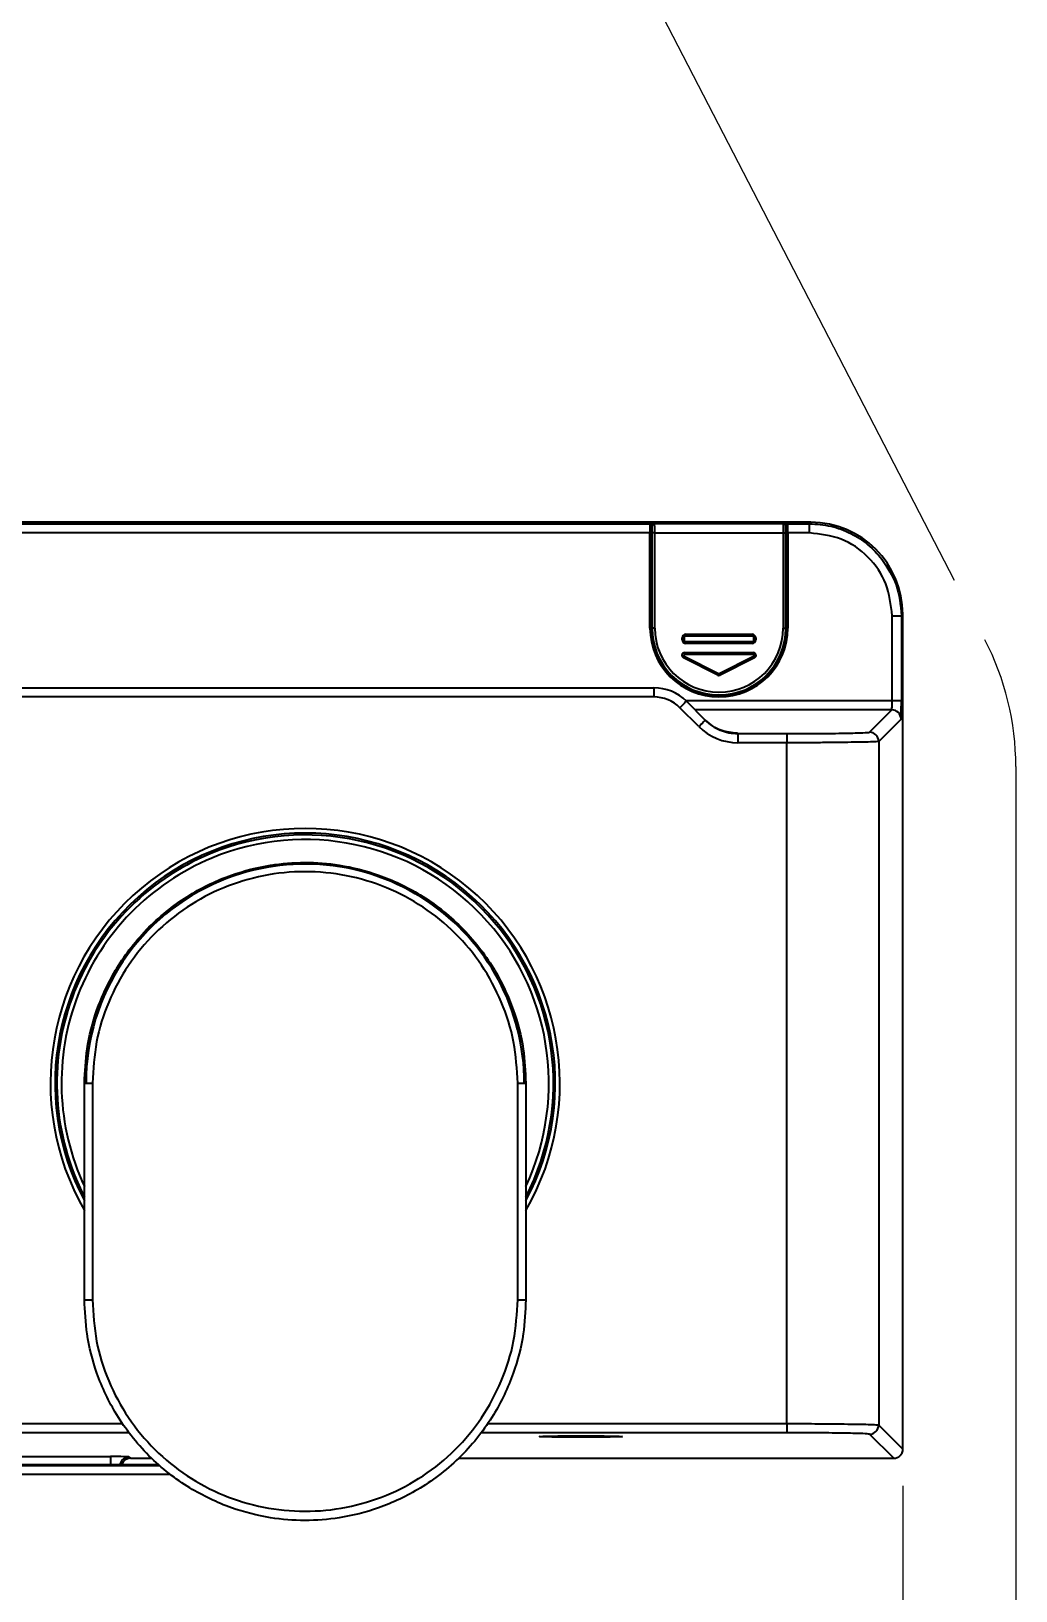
# Model space of a CAD drawing. Extents: x -2463 to 697, y 0 to 2315.
# Drawn here: x -1558.9 to -1451.8, y 429.4 to 599 of the extents above; entities that cross this region are included whole.
import ezdxf

# ---------------------------------------------------------------- set-up
doc = ezdxf.new("R2010")
doc.units = 0
doc.header["$LTSCALE"] = 10
doc.header["$MEASUREMENT"] = 0
doc.header["$PDMODE"] = 3
doc.header["$PDSIZE"] = -10
doc.linetypes.add('CENTER2', pattern=[28.575, 19.05, -3.175, 3.175, -3.175])
doc.layers.get('0').update_dxf_attribs({"linetype": 'CONTINUOUS'})
doc.layers.get('DEFPOINTS').update_dxf_attribs({"linetype": 'CONTINUOUS'})
doc.layers.add('Cneter', color=1, linetype='CENTER2', lineweight=13)
doc.styles.add('Daelim Dimension', font='NanumGothic.ttf')
doc.dimstyles.new('DEFAULT', dxfattribs={"dimscale": 2, "dimtxt": 2, "dimasz": 2, "dimexe": 0, "dimexo": 2, "dimgap": 1, "dimtad": 1, "dimdec": 1, "dimzin": 9, "dimdsep": 46, "dimtxsty": 'Daelim Dimension', "dimcen": 0.5, "dimclrd": 252, "dimclre": 252, "dimclrt": 3, "dimadec": 1, "dimazin": 0, "dimtfac": 1, "dimtdec": 1, "dimtix": 1, "dimtmove": 0, "dimatfit": 3, "dimfxl": 1, "dimtolj": 1, "dimtzin": 1, "dimlwd": 9, "dimlwe": 9, "dimarcsym": 0})

# ---------------------------------------------------------------- blocks, each defined once
blk = doc.blocks.new('*D40')
at = {"color": 5, "lineweight": 9, "ltscale": 0.5, "transparency": 16777216}
for p, q in [((-1914.12, 440.84), (-1914.12, 392.6)), ((-1464.12, 440.84), (-1464.12, 392.6)), ((-1906.12, 394.6), (-1472.12, 394.6))]:
    blk.add_line(p, q, dxfattribs=at)
at = {"color": 5, "ltscale": 0.5, "transparency": 16777216}
for points in [[(-1906.12, 395.93), (-1906.12, 393.27), (-1914.12, 394.6)], [(-1472.12, 395.93), (-1472.12, 393.27), (-1464.12, 394.6)]]:
    blk.add_solid(points, dxfattribs=at)
at = {"layer": 'DEFPOINTS', "color": 0, "ltscale": 0.5, "transparency": 16777216}
for p in [(-1914.12, 444.84), (-1464.12, 444.84), (-1464.12, 394.6)]:
    blk.add_point(p, dxfattribs=at)
at = {"color": 7, "ltscale": 0.5, "transparency": 16777216, "insert": (-1689.12, 407.46), "char_height": 20, "attachment_point": 5, "style": 'Daelim Dimension'}
blk.add_mtext('\\A1;450', dxfattribs=at)

msp = doc.modelspace()

# ---------------------------------------------------------------- linework, layer by layer
at = {"color": 7, "linetype": 'Continuous', "lineweight": 25}
for p, q in [((-1474.12, 545.63), (-1678.12, 545.63)), ((-1493.02, 545.58), (-1475.22, 545.58)), ((-1493.02, 545.55), (-1493.02, 545.58)), ((-1491.62, 545.55), (-1493.02, 545.55)), ((-1492.62, 545.58), (-1492.6, 545.56)), ((-1492.62, 545.58), (-1475.62, 545.58)), ((-1492.6, 545.56), (-1491.2, 545.56)), ((-1491.62, 545.47), (-1491.62, 545.55)), ((-1491.62, 545.47), (-1491.62, 544.47)), ((-1491.62, 534.13), (-1491.62, 544.47)), ((-1491.5, 545.25), (-1491.42, 545.17)), ((-1491.5, 545.25), (-1491.5, 540.4)), ((-1491.41, 544.47), (-1491.41, 534.13)), ((-1491.11, 544.47), (-1491.41, 544.47)), ((-1491.12, 545.47), (-1491.2, 545.56)), ((-1477.13, 545.47), (-1491.12, 545.47)), ((-1491.11, 534.13), (-1491.11, 544.47)), ((-1491.11, 544.47), (-1477.14, 544.47)), ((-1477.14, 544.47), (-1477.14, 534.13)), ((-1477.14, 544.47), (-1476.84, 544.47)), ((-1477.04, 545.56), (-1477.13, 545.47)), ((-1477.04, 545.56), (-1475.64, 545.56)), ((-1476.84, 534.13), (-1476.84, 544.47)), ((-1476.83, 545.17), (-1476.75, 545.25)), ((-1476.75, 545.25), (-1476.75, 540.4)), ((-1476.62, 545.55), (-1475.22, 545.55)), ((-1476.62, 545.47), (-1476.62, 545.55)), ((-1476.62, 544.47), (-1476.62, 545.47)), ((-1476.62, 545.47), (-1474.28, 545.47)), ((-1476.62, 544.47), (-1476.62, 534.13)), ((-1474.28, 544.47), (-1476.62, 544.47)), ((-1475.64, 545.56), (-1475.62, 545.58)), ((-1475.22, 545.58), (-1475.22, 545.55)), ((-1474.12, 545.63), (-1474.28, 545.47)), ((-1474.28, 544.47), (-1474.28, 545.47)), ((-1466.4, 541.63), (-1466.38, 541.63)), ((-1491.62, 540.1), (-1491.5, 540.1)), ((-1491.52, 540.08), (-1491.62, 540.08)), ((-1491.52, 540.08), (-1491.5, 540.1)), ((-1491.52, 540.08), (-1491.52, 539.96)), ((-1476.72, 540.08), (-1476.74, 540.1)), ((-1476.74, 540.1), (-1476.62, 540.1)), ((-1476.72, 540.08), (-1476.72, 539.96)), ((-1476.72, 540.08), (-1476.62, 540.08)), ((-1491.48, 537.9), (-1491.49, 537.97)), ((-1476.76, 537.97), (-1476.77, 537.9)), ((-1491.45, 534.13), (-1491.45, 536.41)), ((-1476.79, 536.41), (-1476.79, 534.13)), ((-1465.28, 526.23), (-1465.28, 535.47)), ((-1465.28, 535.47), (-1464.28, 535.47)), ((-1464.28, 535.47), (-1464.12, 535.63)), ((-1464.28, 535.47), (-1464.28, 526.23)), ((-1464.12, 444.84), (-1464.12, 535.63)), ((-1491.41, 534.13), (-1491.45, 534.13)), ((-1491.11, 534.13), (-1491.41, 534.13)), ((-1488.12, 533.05), (-1487.92, 533.05)), ((-1488.12, 532.85), (-1488.12, 533.05)), ((-1488.12, 532.85), (-1487.92, 532.85)), ((-1487.92, 533.05), (-1487.92, 532.85)), ((-1487.72, 533.25), (-1487.72, 533.45)), ((-1487.72, 533.45), (-1480.52, 533.45)), ((-1480.52, 533.25), (-1487.72, 533.25)), ((-1487.72, 532.45), (-1487.72, 532.65)), ((-1487.72, 532.65), (-1480.52, 532.65)), ((-1480.52, 533.25), (-1480.52, 533.45)), ((-1480.52, 532.45), (-1480.52, 532.65)), ((-1480.32, 533.05), (-1480.12, 533.05)), ((-1480.32, 532.85), (-1480.32, 533.05)), ((-1480.32, 532.85), (-1480.12, 532.85)), ((-1480.12, 533.05), (-1480.12, 532.85)), ((-1477.14, 534.13), (-1476.84, 534.13)), ((-1476.79, 534.13), (-1476.84, 534.13)), ((-1484.26, 529.01), (-1487.99, 530.88)), ((-1487.9, 531.06), (-1484.17, 529.19)), ((-1487.85, 531.45), (-1487.85, 531.25)), ((-1487.85, 531.45), (-1480.39, 531.45)), ((-1480.39, 531.25), (-1487.85, 531.25)), ((-1480.52, 532.45), (-1487.72, 532.45)), ((-1484.08, 529.19), (-1480.35, 531.06)), ((-1480.26, 530.88), (-1483.99, 529.01)), ((-1480.39, 531.45), (-1480.39, 531.25)), ((-1887.05, 527.63), (-1491.19, 527.63)), ((-1491.19, 527.63), (-1491.19, 526.63)), ((-1491.19, 526.63), (-1887.05, 526.63)), ((-1487.66, 526.17), (-1485.61, 524.11)), ((-1487.12, 527.44), (-1487.12, 527.29)), ((-1487.12, 527.29), (-1487.12, 527.26)), ((-1487.07, 527.44), (-1487.07, 527.23)), ((-1481.18, 527.44), (-1481.18, 527.23)), ((-1481.12, 527.44), (-1481.12, 527.29)), ((-1481.12, 527.29), (-1481.12, 527.26)), ((-1465.28, 526.23), (-1464.28, 526.23)), ((-1486.31, 523.41), (-1488.37, 525.46)), ((-1465.32, 525.23), (-1486.72, 525.23)), ((-1467.75, 522.8), (-1465.32, 525.23)), ((-1464.32, 524.23), (-1466.75, 521.8)), ((-1482.11, 522.69), (-1482.07, 522.65)), ((-1482.07, 522.65), (-1476.74, 522.65)), ((-1482.07, 522.65), (-1482.07, 521.65)), ((-1476.74, 522.65), (-1476.74, 521.65)), ((-1476.74, 521.65), (-1482.07, 521.65)), ((-1476.74, 447.61), (-1476.74, 521.65)), ((-1466.75, 521.8), (-1466.75, 447.46)), ((-1553.12, 484.63), (-1552.24, 484.63)), ((-1553.12, 461.08), (-1553.12, 484.63)), ((-1552.24, 484.63), (-1552.24, 461.08)), ((-1506, 484.63), (-1505.12, 484.63)), ((-1506, 461.08), (-1506, 484.63)), ((-1505.12, 484.63), (-1505.12, 461.08)), ((-1553.12, 461.08), (-1552.24, 461.08)), ((-1506, 461.08), (-1505.12, 461.08)), ((-1476.74, 447.61), (-1476.74, 446.61)), ((-1465.12, 443.84), (-1467.75, 446.46)), ((-1466.75, 447.46), (-1464.12, 444.84)), ((-1598.07, 443.17), (-1545.03, 443.17)), ((-1548.28, 443.99), (-1548.12, 443.84)), ((-1548.12, 443.84), (-1545.78, 443.84)), ((-1512.46, 443.84), (-1500.13, 443.84)), ((-1512.46, 443.84), (-1465.12, 443.84))]:
    msp.add_line(p, q, dxfattribs=at)
at = {"color": 8, "linetype": 'Continuous', "lineweight": 25}
for p, q in [((-1678.12, 545.47), (-1491.62, 545.47)), ((-1491.62, 544.47), (-1678.12, 544.47)), ((-1492.6, 545.55), (-1492.6, 545.56)), ((-1491.5, 545.26), (-1491.62, 545.26)), ((-1476.62, 545.26), (-1476.75, 545.26)), ((-1475.64, 545.56), (-1475.64, 545.55)), ((-1491.5, 540.4), (-1491.62, 540.4)), ((-1476.62, 540.4), (-1476.75, 540.4)), ((-1487.73, 526.23), (-1465.28, 526.23)), ((-1688.14, 447.61), (-1548.94, 447.61)), ((-1548.25, 446.61), (-1688.14, 446.61)), ((-1476.74, 446.61), (-1510, 446.61)), ((-1509.31, 447.61), (-1476.74, 447.61)), ((-1598.5, 444.03), (-1550.28, 444.03)), ((-1598.03, 443.07), (-1544.92, 443.07)), ((-1550.28, 444.03), (-1550.28, 443.17)), ((-1543.75, 442.07), (-1597.79, 442.07))]:
    msp.add_line(p, q, dxfattribs=at)
at = {"color": 8, "linetype": 'Continuous', "lineweight": 25, "flags": 128}
for points in [[(-1492.66, 545.55), (-1492.66, 545.55), (-1492.6, 545.56)], [(-1475.64, 545.56), (-1475.59, 545.55), (-1475.59, 545.55)]]:
    msp.add_lwpolyline(points, dxfattribs=at)
at = {"color": 7, "linetype": 'Continuous', "lineweight": 25, "flags": 128}
for points in [[(-1487.99, 530.88), (-1487.99, 530.88), (-1487.98, 530.89), (-1487.97, 530.91), (-1487.96, 530.93), (-1487.95, 530.96), (-1487.93, 530.99), (-1487.92, 531.02), (-1487.9, 531.06)], [(-1480.35, 531.06), (-1480.33, 531.02), (-1480.32, 530.99), (-1480.3, 530.96), (-1480.29, 530.93), (-1480.28, 530.91), (-1480.27, 530.89), (-1480.26, 530.88), (-1480.26, 530.88)], [(-1484.17, 529.19), (-1484.19, 529.16), (-1484.2, 529.12), (-1484.22, 529.09), (-1484.23, 529.07), (-1484.24, 529.04), (-1484.25, 529.03), (-1484.26, 529.02), (-1484.26, 529.01)], [(-1484.08, 529.19), (-1484.06, 529.16), (-1484.04, 529.12), (-1484.03, 529.09), (-1484.02, 529.07), (-1484, 529.04), (-1484, 529.03), (-1483.99, 529.02), (-1483.99, 529.01)], [(-1487.66, 526.17), (-1487.67, 526.15), (-1487.71, 526.11), (-1487.78, 526.05), (-1487.87, 525.96), (-1487.97, 525.85), (-1488.1, 525.73), (-1488.23, 525.6), (-1488.37, 525.46)], [(-1487.07, 527.44), (-1487.1, 527.44), (-1487.12, 527.44)], [(-1481.18, 527.44), (-1481.15, 527.44), (-1481.12, 527.44)], [(-1485.61, 524.11), (-1485.62, 524.1), (-1485.66, 524.06), (-1485.73, 523.99), (-1485.81, 523.91), (-1485.92, 523.8), (-1486.04, 523.68), (-1486.18, 523.54), (-1486.31, 523.41)]]:
    msp.add_lwpolyline(points, dxfattribs=at)
at = {"color": 7, "linetype": 'Continuous', "lineweight": 25}
for centre, radius, start, end in [((-1491.2, 545.25), 0.3, 179.0207, 180.0036), ((-1491.12, 545.17), 0.3, 90.0223, 179.9795), ((-1477.13, 545.17), 0.3, 0.0234, 89.9777), ((-1477.05, 545.25), 0.3, 359.9964, 0.9793), ((-1495.98, 540.33), 4.48, 357.1013, 0.9349), ((-1472.27, 540.33), 4.48, 179.0651, 182.8987), ((-1484.12, 534.13), 7.5, 180, 0), ((-1484.12, 534.13), 7.33, 180, 245.8412), ((-1484.12, 534.13), 7.28, 180, 0), ((-1484.12, 534.13), 6.98, 180, 0), ((-1487.72, 533.05), 0.4, 90, 180), ((-1487.72, 532.85), 0.4, 180, 270), ((-1487.72, 533.05), 0.2, 90, 180), ((-1487.72, 532.85), 0.2, 180, 270), ((-1484.12, 534.13), 7.33, 294.1588, 0), ((-1480.52, 533.05), 0.4, 0, 90), ((-1480.52, 533.05), 0.2, 0, 90), ((-1480.52, 532.85), 0.2, 270, 0), ((-1480.52, 532.85), 0.4, 270, 0), ((-1487.85, 531.15), 0.3, 90, 243.4349), ((-1487.85, 531.15), 0.1, 90, 243.4349), ((-1480.39, 531.15), 0.3, 296.5651, 90), ((-1480.39, 531.15), 0.1, 296.5651, 90), ((-1484.12, 529.28), 0.1, 243.4349, 296.5651), ((-1491.19, 522.63), 5, 45, 90), ((-1484.12, 529.28), 0.3, 243.4349, 296.5651), ((-1491.19, 522.63), 4, 45, 90), ((-1484.12, 534.13), 7.31, 246.2293, 293.7707), ((-1465.32, 524.23), 1, 0.0201, 89.9802), ((-1467.75, 521.8), 1, 0.0201, 89.9802), ((-1529.12, 484.63), 27.2, 331.9275, 208.0725), ((-1529.12, 484.63), 27, 332.734, 112.5227), ((-1529.12, 484.63), 27, 112.5227, 207.266), ((-1467.75, 447.46), 1, 270.02, 359.9796)]:
    msp.add_arc(centre, radius, start, end, dxfattribs=at)
at = {"color": 8, "linetype": 'Continuous', "lineweight": 25}
for centre, radius, start, end in [((-1529.12, 484.63), 27.7, 330.0459, 209.9541), ((-1529.12, 484.63), 26.5, 334.9124, 112.5227), ((-1529.12, 484.63), 26.5, 112.5227, 205.0876), ((-1529.12, 484.63), 23.83, 0, 112.5227), ((-1529.12, 484.63), 23.83, 112.5227, 180), ((-1548.28, 442.99), 1, 90.0216, 169.6591)]:
    msp.add_arc(centre, radius, start, end, dxfattribs=at)
at = {"color": 7, "linetype": 'Continuous', "lineweight": 25}
for centre, major_axis, ratio, start_param, end_param in [((-1492.62, 545.28), (0.212, -0.212), 0.999695, 2.356347, 2.784271), ((-1491.2, 545.26), (0.115, 0.278), 0.975619, 0.401502, 1.954845), ((-1477.04, 545.26), (-0.115, 0.278), 0.975619, 4.32834, 5.881683), ((-1475.62, 545.28), (0.212, 0.212), 0.999695, 0.357322, 0.785246), ((-1474.13, 535.63), (-7.07, -7.07), 0.999695, 2.356347, 3.926839), ((-1464.32, 526.23), (0, 2), 0.017455, 3.159046, 4.712389), ((-1482.07, 527.65), (-4.24, 4.24), 0.999695, 1.570796, 2.356347), ((-1465.12, 444.84), (-0.707, 0.707), 0.999695, 2.356347, 3.926839), ((-1550.28, 443.99), (2, 0), 0.017455, 0.017453, 1.570796), ((-1548.12, 442.84), (-0.707, 0.707), 0.999695, 5.497939, 6.72521)]:
    msp.add_ellipse(centre, major_axis=major_axis, ratio=ratio, start_param=start_param, end_param=end_param, dxfattribs=at)
msp.add_ellipse((-1499.12, 446.2), major_axis=(4.5, 0), ratio=0.017455, dxfattribs=at)
for points, knots in [([(-1491.42, 545.17), (-1491.42, 545.15), (-1491.41, 545.12), (-1491.41, 544.98), (-1491.41, 544.74), (-1491.41, 544.56), (-1491.41, 544.47)], [0, 0, 0, 0, 0.255075, 0.500038, 0.74516, 1, 1, 1, 1]), ([(-1491.11, 544.47), (-1491.11, 544.6), (-1491.11, 544.86), (-1491.11, 545.19), (-1491.12, 545.42), (-1491.12, 545.46), (-1491.12, 545.47)], [0, 0, 0, 0, 0.25, 0.5, 0.75, 1, 1, 1, 1]), ([(-1477.13, 545.47), (-1477.13, 545.46), (-1477.13, 545.42), (-1477.13, 545.19), (-1477.14, 544.86), (-1477.14, 544.6), (-1477.14, 544.47)], [0, 0, 0, 0, 0.2500002, 0.5, 0.7500003, 1, 1, 1, 1]), ([(-1476.84, 544.47), (-1476.84, 544.56), (-1476.84, 544.74), (-1476.84, 544.98), (-1476.83, 545.12), (-1476.83, 545.15), (-1476.83, 545.17)], [0, 0, 0, 0, 0.255093, 0.499962, 0.74467, 1, 1, 1, 1]), ([(-1474.28, 545.47), (-1473.49, 545.42), (-1471.94, 545.31), (-1469.77, 544.48), (-1467.86, 543.28), (-1466.88, 542.17), (-1466.4, 541.63)], [0, 0, 0, 0, 0.259868, 0.513156, 0.759867, 1, 1, 1, 1]), ([(-1465.28, 535.47), (-1465.42, 536.65), (-1465.69, 539.01), (-1467.77, 541.99), (-1470.74, 544.07), (-1473.1, 544.34), (-1474.28, 544.47)], [0, 0, 0, 0, 0.25001, 0.5, 0.74999, 1, 1, 1, 1]), ([(-1466.4, 541.63), (-1465.8, 540.72), (-1464.58, 538.85), (-1464.38, 536.62), (-1464.28, 535.47)], [0, 0, 0, 0, 0.486536, 1, 1, 1, 1]), ([(-1491.49, 537.97), (-1491.5, 538.02), (-1491.51, 538.14), (-1491.52, 538.68), (-1491.52, 539.32), (-1491.52, 539.75), (-1491.52, 539.96)], [0, 0, 0, 0, 0.2713555, 0.5621752, 0.788676, 1, 1, 1, 1]), ([(-1476.72, 539.96), (-1476.72, 539.69), (-1476.73, 539.14), (-1476.73, 538.49), (-1476.74, 538.08), (-1476.75, 538.01), (-1476.76, 537.97)], [0, 0, 0, 0, 0.271319, 0.562129, 0.788646, 1, 1, 1, 1]), ([(-1491.45, 536.41), (-1491.45, 536.61), (-1491.46, 537.02), (-1491.46, 537.51), (-1491.47, 537.81), (-1491.48, 537.87), (-1491.48, 537.9)], [0, 0, 0, 0, 0.27132, 0.562129, 0.788647, 1, 1, 1, 1]), ([(-1476.77, 537.9), (-1476.77, 537.86), (-1476.78, 537.77), (-1476.79, 537.37), (-1476.79, 536.89), (-1476.79, 536.56), (-1476.79, 536.41)], [0, 0, 0, 0, 0.271355, 0.562175, 0.788676, 1, 1, 1, 1]), ([(-1465.32, 525.23), (-1465.31, 525.25), (-1465.31, 525.28), (-1465.3, 525.51), (-1465.29, 525.84), (-1465.28, 526.1), (-1465.28, 526.23)], [0, 0, 0, 0, 0.25, 0.5, 0.75, 1, 1, 1, 1]), ([(-1482.11, 522.69), (-1482.71, 522.74), (-1483.62, 522.83), (-1484.8, 523.41), (-1485.34, 523.88), (-1485.61, 524.12)], [0, 0, 0, 0, 0.499546, 0.750229, 1, 1, 1, 1]), ([(-1485.61, 524.11), (-1485.36, 523.89), (-1484.87, 523.46), (-1483.99, 523), (-1483.05, 522.7), (-1482.4, 522.67), (-1482.07, 522.65)], [0, 0, 0, 0, 0.249999, 0.499998, 0.749999, 1, 1, 1, 1]), ([(-1476.74, 522.65), (-1475.58, 522.65), (-1473.24, 522.65), (-1470.29, 522.69), (-1468.2, 522.74), (-1467.9, 522.78), (-1467.75, 522.8)], [0, 0, 0, 0, 0.249983, 0.499975, 0.749982, 1, 1, 1, 1]), ([(-1466.75, 521.8), (-1466.81, 521.79), (-1466.95, 521.77), (-1467.8, 521.73), (-1468.99, 521.71), (-1470.43, 521.69), (-1472.01, 521.67), (-1474.08, 521.65), (-1475.71, 521.65), (-1476.74, 521.65)], [0, 0, 0, 0, 0.154007, 0.2997582, 0.4372487, 0.5664718, 0.6874237, 0.8000987, 1, 1, 1, 1]), ([(-1553.12, 484.63), (-1553.07, 485.88), (-1552.94, 488.58), (-1551.83, 492.85), (-1550.08, 496.55), (-1548.05, 499.48), (-1546.15, 501.63), (-1544, 503.53), (-1541.07, 505.57), (-1537.39, 507.33), (-1533.12, 508.41), (-1529.15, 508.73), (-1525.18, 508.42), (-1520.9, 507.34), (-1517.2, 505.59), (-1514.27, 503.55), (-1512.12, 501.65), (-1510.21, 499.49), (-1508.17, 496.55), (-1506.42, 492.86), (-1505.3, 488.59), (-1505.18, 485.88), (-1505.12, 484.63)], [0, 0, 0, 0, 0.049549, 0.107689, 0.174423, 0.211072, 0.24988, 0.28855, 0.325093, 0.39171, 0.44986, 0.499547, 0.549404, 0.607721, 0.674502, 0.711126, 0.749876, 0.788741, 0.825441, 0.892251, 0.950436, 1, 1, 1, 1]), ([(-1506, 484.63), (-1506.09, 486.14), (-1506.26, 489.17), (-1507.68, 493.52), (-1509.81, 497.54), (-1512.71, 501.03), (-1516.22, 503.9), (-1520.24, 506.02), (-1524.61, 507.35), (-1529.15, 507.77), (-1533.68, 507.34), (-1538.03, 506.01), (-1542.05, 503.89), (-1545.56, 501.01), (-1548.47, 497.52), (-1550.6, 493.51), (-1551.99, 489.16), (-1552.16, 486.14), (-1552.24, 484.63)], [0, 0, 0, 0, 0.062284, 0.12535, 0.187982, 0.250039, 0.312471, 0.374944, 0.437678, 0.500404, 0.56282, 0.625256, 0.687698, 0.750112, 0.812623, 0.875005, 0.937544, 1, 1, 1, 1]), ([(-1505.12, 461.08), (-1505.18, 459.84), (-1505.3, 457.13), (-1506.43, 452.85), (-1508.17, 449.16), (-1510.21, 446.21), (-1512.12, 444.06), (-1514.27, 442.16), (-1517.21, 440.13), (-1520.9, 438.37), (-1525.18, 437.29), (-1529.15, 436.98), (-1533.11, 437.3), (-1537.39, 438.39), (-1541.07, 440.15), (-1544, 442.18), (-1546.15, 444.08), (-1548.05, 446.23), (-1550.09, 449.17), (-1551.83, 452.86), (-1552.94, 457.13), (-1553.07, 459.84), (-1553.12, 461.08)], [0, 0, 0, 0, 0.049588, 0.107792, 0.174615, 0.211319, 0.250187, 0.288936, 0.325552, 0.392296, 0.450547, 0.50031, 0.550081, 0.608294, 0.674954, 0.711511, 0.750191, 0.789, 0.825648, 0.89237, 0.950486, 1, 1, 1, 1]), ([(-1552.24, 461.08), (-1552.16, 459.57), (-1551.99, 456.55), (-1550.6, 452.2), (-1548.47, 448.2), (-1545.56, 444.7), (-1542.05, 441.82), (-1538.03, 439.7), (-1533.68, 438.38), (-1529.15, 437.94), (-1524.61, 438.37), (-1520.24, 439.69), (-1516.22, 441.81), (-1512.71, 444.68), (-1509.81, 448.17), (-1507.68, 452.19), (-1506.26, 456.55), (-1506.09, 459.58), (-1506, 461.08)], [0, 0, 0, 0, 0.062465, 0.12502, 0.187393, 0.249909, 0.312315, 0.374761, 0.437189, 0.49961, 0.562327, 0.625066, 0.687531, 0.749968, 0.812017, 0.874654, 0.937714, 1, 1, 1, 1]), ([(-1476.74, 447.61), (-1475.71, 447.61), (-1474.08, 447.61), (-1472.01, 447.59), (-1470.43, 447.57), (-1468.99, 447.55), (-1467.8, 447.53), (-1466.95, 447.49), (-1466.81, 447.47), (-1466.75, 447.46)], [0, 0, 0, 0, 0.199901, 0.312576, 0.433528, 0.562751, 0.700242, 0.845993, 1, 1, 1, 1]), ([(-1467.75, 446.46), (-1467.9, 446.48), (-1468.2, 446.52), (-1470.29, 446.57), (-1473.24, 446.61), (-1475.58, 446.61), (-1476.74, 446.61)], [0, 0, 0, 0, 0.250018, 0.500025, 0.750017, 1, 1, 1, 1])]:
    msp.add_open_spline(points, degree=3, knots=knots, dxfattribs=at)
at = {"layer": 'Cneter', "lineweight": 5, "ltscale": 0.5}
for p, q in [((-1633.57, 877.74), (-1455.19, 532.87)), ((-1451.84, 519.08), (-1451.84, 350.32))]:
    msp.add_line(p, q, dxfattribs=at)
msp.add_arc((-1481.84, 519.08), 30, 0, 27.349, dxfattribs=at)

# ---------------------------------------------------------------- dimensions: what is measured, and where the dimension line sits
at = {"color": 5, "ltscale": 0.5}
dim = msp.add_linear_dim(base=(-1464.12, 394.6), p1=(-1914.12, 444.84), p2=(-1464.12, 444.84), dimstyle='DEFAULT', override={"dimtxt": 10, "dimasz": 4, "dimexe": 1, "dimdec": 0, "dimclrd": 5, "dimclre": 5, "dimclrt": 7}, dxfattribs=at)
dim.commit()
dim.dimension.update_dxf_attribs({"geometry": '*D40', "text_midpoint": (-1689.12, 407.46)})

doc.saveas('drawing.dxf')
